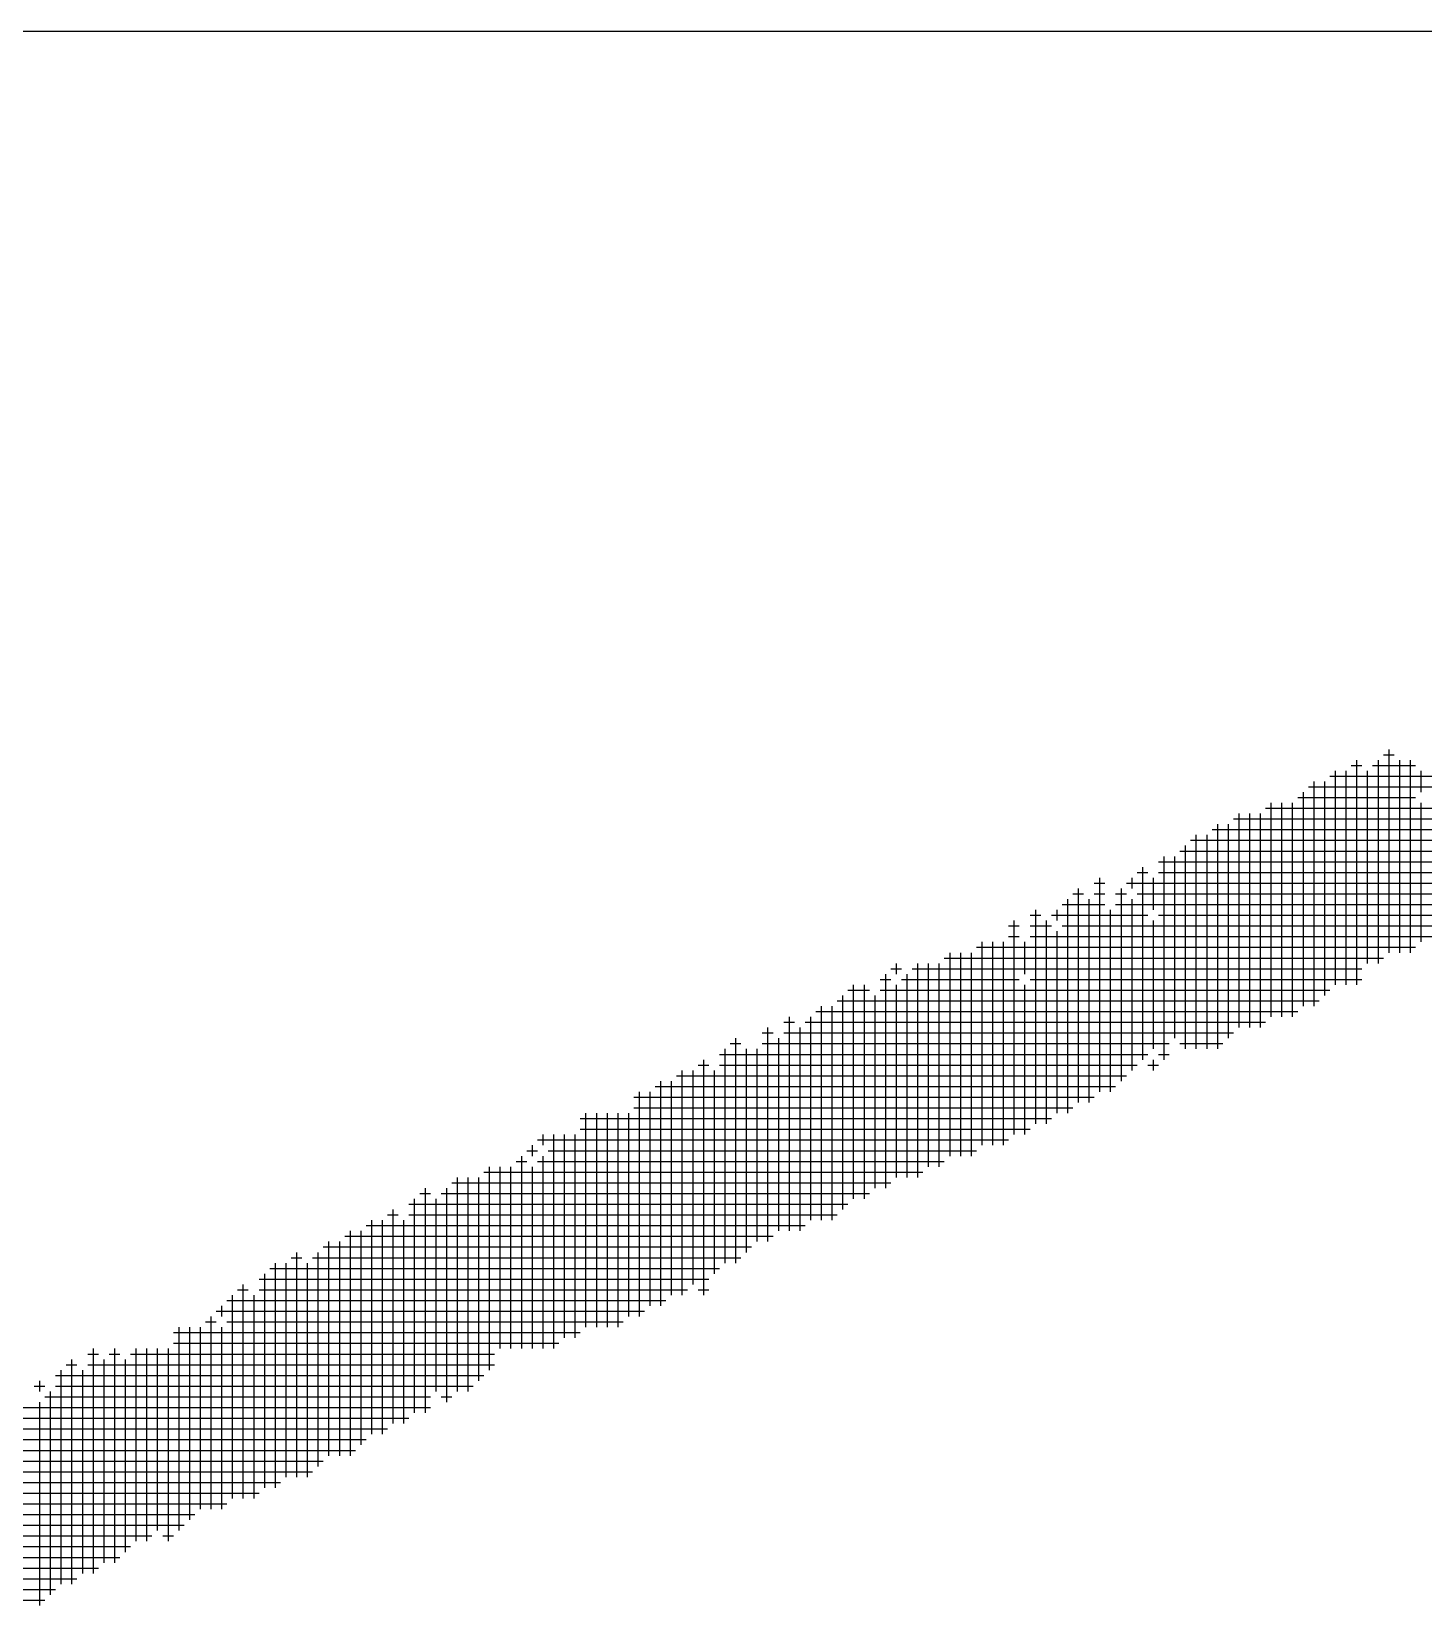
# Model space of a CAD drawing. Header units: feet. Extents: x 0 to 336400, y 0 to 237600.
# Drawn here: x 228810.4 to 229214.7, y 12342.5 to 12800 of the extents above; entities that cross this region are included whole.
import ezdxf
from ezdxf.enums import TextEntityAlignment as Align

# ---------------------------------------------------------------- set-up
doc = ezdxf.new("R2010")
doc.units = ezdxf.units.FT
doc.header["$LTSCALE"] = 2200
doc.header["$MEASUREMENT"] = 0
for name, color, linetype in [('CX-BORD-LIN1', 4, 'CONTINUOUS'), ('CX-BORD-LIN2', 3, 'CONTINUOUS'), ('CX-BORD-TEX2', 7, 'CONTINUOUS'), ('CX-BORD-TEX3', 6, 'CONTINUOUS'), ('CX-MISC', 2, 'CONTINUOUS')]:
    doc.layers.add(name, color=color, linetype=linetype)
doc.styles.add('TB_TEXT', font='')
doc.styles.add('TB_WBTXT', font='')
doc.styles.add('TB_WMTXT', font='')
doc.styles.get('TB_TEXT').set_extended_font_data('DotumChe')
doc.styles.get('TB_WBTXT').set_extended_font_data('Dotum')
doc.styles.get('TB_WMTXT').set_extended_font_data('DotumChe')

# ---------------------------------------------------------------- blocks, each defined once
blk = doc.blocks.new('CXBLKA1-KHCA-1')
at = {"layer": 'CX-BORD-LIN2'}
blk.add_lwpolyline([(558, 12), (270, 12)], dxfattribs=at)
at = {"layer": 'CX-BORD-LIN1', "style": 'TB_TEXT'}
for tag, p in [('TR_RCON5', (342.3033, 33)), ('TR_RCON4', (342.3033, 27)), ('TR_RCON3', (342.3033, 21)), ('TR_RCON2', (342.3033, 15)), ('TR_RCON1', (342.3033, 9))]:
    blk.add_attdef(tag, text='', height=3.5, dxfattribs=at).set_placement(p, align=Align.MIDDLE_LEFT)
for tag, height, p in [('TR_DGN5', 3.5, (451.1185, 33)), ('TR_CHK5', 3.5, (491.1185, 33)), ('TR_RDAT5', 3.5, (317.5, 33)), ('TR_APP5', 3.5, (531.1185, 33)), ('TR_RNUM5', 3, (285.1051, 32.6366)), ('TR_DGN4', 3.5, (451.1185, 27)), ('TR_CHK4', 3.5, (491.1185, 27)), ('TR_RDAT4', 3.5, (317.5, 27)), ('TR_APP4', 3.5, (531.1185, 27)), ('TR_RNUM4', 3, (285.1051, 26.6366)), ('TR_DGN3', 3.5, (451.1185, 21)), ('TR_CHK3', 3.5, (491.1185, 21)), ('TR_RDAT3', 3.5, (317.5, 21)), ('TR_APP3', 3.5, (531.1185, 21)), ('TR_RNUM3', 3, (285.1051, 20.6366)), ('TR_DGN2', 3.5, (451.1185, 15)), ('TR_CHK2', 3.5, (491.1185, 15)), ('TR_RDAT2', 3.5, (317.5, 15)), ('TR_APP2', 3.5, (531.1185, 15)), ('TR_RNUM2', 3, (285.1051, 14.6366)), ('TR_DGN1', 3.5, (451.1185, 9)), ('TR_CHK1', 3.5, (491.1185, 9)), ('TR_RDAT1', 3.5, (317.5, 9)), ('TR_APP1', 3.5, (531.1185, 9)), ('TR_RNUM1', 3, (285.1051, 8.6366))]:
    blk.add_attdef(tag, text='', height=height, dxfattribs=at).set_placement(p, align=Align.MIDDLE_CENTER)
at = {"layer": 'CX-BORD-LIN2', "style": 'TB_TEXT'}
blk.add_attdef('TD_VERSION', text='', height=3, rotation=90, dxfattribs=at).set_placement((800.5, 48.0149), align=Align.MIDDLE_CENTER)
at = {"layer": 'CX-BORD-TEX2', "style": 'TB_WMTXT'}
for tag, height, p in [('TB_CNAME', 5, (15.3448, 531.8324)), ('TB_CSCOP', 4, (16.6346, 523.8324))]:
    blk.add_attdef(tag, text='', height=height, dxfattribs=at).set_placement(p, align=Align.BOTTOM_LEFT)
at = {"layer": 'CX-BORD-TEX2', "style": 'TB_WBTXT'}
for tag, height, p in [('TB_MTITIL', 10, (398, 533.3264)), ('TB_STITL', 7, (398, 518.3264))]:
    blk.add_attdef(tag, text='', height=height, dxfattribs=at).set_placement(p, align=Align.MIDDLE_CENTER)
at = {"layer": 'CX-BORD-TEX3', "style": 'TB_TEXT'}
for tag, height, p in [('TD_LNDST', 4.5, (215, 31.5)), ('TD_DSECT', 4.5, (605.5, 31.5)), ('TD_DDIST', 4.5, (654.5, 31.5)), ('TD_DNAME_TOP', 4.5, (755, 27.957)), ('TD_CSECT', 4.5, (605.5, 22.5)), ('TD_CDIST', 4.5, (654.5, 22.5)), ('TD_DNAME_MAIN', 4.5, (755, 21.4731)), ('TD_DNAME_BOT', 3, (755, 15.2489)), ('TD_HSCAL', 4.5, (620.8841, 13.7484)), ('TD_VSCAL', 4.5, (656.8615, 13.7484)), ('TD_CCOMP', 4.5, (215, 13.5927)), ('TD_CSTEP', 4.5, (250.744, 5.125)), ('TD_FIELD', 4.5, (180, 5.125)), ('TD_DWGNO', 4.5, (755, 5.0017)), ('TD_DWGCODE', 4.5, (637, 4.7908))]:
    blk.add_attdef(tag, text='', height=height, dxfattribs=at).set_placement(p, align=Align.MIDDLE_CENTER)
for tag, height, width, p in [('TD_DCOMP', 4.5, 0.95, (215, 22.5875)), ('TD_CNAME', 5, 0.78, (65, 7.5956))]:
    blk.add_attdef(tag, text='', height=height, dxfattribs=dict(at, width=width)).set_placement(p, align=Align.MIDDLE_CENTER)

msp = doc.modelspace()

# ---------------------------------------------------------------- linework, layer by layer
at = {"layer": 'CX-MISC'}
for p, q in [((229203.06, 12589.82), (229206.17, 12589.82)), ((229204.62, 12591.37), (229204.62, 12532.27)), ((229189.06, 12585.15), (229189.06, 12522.94)), ((229192.17, 12585.15), (229192.17, 12522.94)), ((229193.73, 12586.71), (229196.84, 12586.71)), ((229195.29, 12588.26), (229195.29, 12522.94)), ((229198.4, 12585.15), (229198.4, 12529.16)), ((229199.95, 12586.71), (229212.39, 12586.71)), ((229201.51, 12588.26), (229201.51, 12529.16)), ((229207.73, 12588.26), (229207.73, 12532.27)), ((229210.84, 12588.26), (229210.84, 12532.27)), ((229213.95, 12585.15), (229213.95, 12578.93)), ((229181.29, 12580.48), (229315.04, 12580.48)), ((229182.84, 12582.04), (229182.84, 12516.72)), ((229185.95, 12582.04), (229185.95, 12519.83)), ((229187.51, 12583.6), (229318.15, 12583.6)), ((229170.4, 12575.82), (229170.4, 12513.61)), ((229173.51, 12575.82), (229173.51, 12513.61)), ((229176.62, 12575.82), (229176.62, 12513.61)), ((229178.18, 12577.37), (229212.39, 12577.37)), ((229179.73, 12578.93), (229179.73, 12516.72)), ((229213.95, 12575.82), (229213.95, 12535.38)), ((229159.52, 12571.15), (229296.37, 12571.15)), ((229161.07, 12572.71), (229161.07, 12510.5)), ((229164.18, 12572.71), (229164.18, 12510.5)), ((229167.29, 12572.71), (229167.29, 12510.5)), ((229168.85, 12574.26), (229305.7, 12574.26)), ((229148.63, 12566.49), (229148.63, 12504.28)), ((229151.74, 12566.49), (229151.74, 12504.28)), ((229153.29, 12568.04), (229290.15, 12568.04)), ((229154.85, 12569.6), (229154.85, 12504.28)), ((229157.96, 12569.6), (229157.96, 12507.39)), ((229145.52, 12563.38), (229145.52, 12504.28)), ((229147.07, 12564.93), (229283.93, 12564.93)), ((229137.74, 12558.71), (229271.49, 12558.71)), ((229139.3, 12560.27), (229139.3, 12501.17)), ((229142.41, 12560.27), (229142.41, 12507.39)), ((229143.96, 12561.82), (229277.71, 12561.82)), ((229120.64, 12554.05), (229120.64, 12491.84)), ((229129.97, 12554.05), (229129.97, 12550.94)), ((229131.52, 12555.6), (229134.63, 12555.6)), ((229133.08, 12557.16), (229133.08, 12501.17)), ((229136.19, 12554.05), (229136.19, 12544.72)), ((229137.74, 12555.6), (229265.27, 12555.6)), ((229112.86, 12549.38), (229115.97, 12549.38)), ((229114.41, 12550.94), (229114.41, 12488.73)), ((229119.08, 12552.49), (229122.19, 12552.49)), ((229119.08, 12549.38), (229122.19, 12549.38)), ((229125.3, 12549.38), (229128.41, 12549.38)), ((229126.86, 12550.94), (229126.86, 12494.95)), ((229128.41, 12552.49), (229255.94, 12552.49)), ((229131.52, 12549.38), (229246.61, 12549.38)), ((229101.97, 12544.72), (229101.97, 12482.51)), ((229108.19, 12544.72), (229108.19, 12541.6)), ((229109.75, 12546.27), (229122.19, 12546.27)), ((229111.3, 12547.83), (229111.3, 12485.62)), ((229117.53, 12547.83), (229117.53, 12488.73)), ((229123.75, 12544.72), (229123.75, 12491.84)), ((229125.3, 12546.27), (229237.28, 12546.27)), ((229129.97, 12547.83), (229129.97, 12498.06)), ((229094.2, 12540.05), (229097.31, 12540.05)), ((229095.75, 12541.6), (229095.75, 12479.4)), ((229100.42, 12543.16), (229103.53, 12543.16)), ((229100.42, 12540.05), (229106.64, 12540.05)), ((229105.08, 12541.6), (229105.08, 12482.51)), ((229106.64, 12543.16), (229134.63, 12543.16)), ((229109.75, 12540.05), (229221.72, 12540.05)), ((229136.19, 12541.6), (229136.19, 12504.28)), ((229137.74, 12543.16), (229231.05, 12543.16)), ((229086.42, 12535.38), (229086.42, 12476.29)), ((229089.53, 12535.38), (229089.53, 12476.29)), ((229092.64, 12535.38), (229092.64, 12476.29)), ((229094.2, 12536.94), (229097.31, 12536.94)), ((229098.86, 12535.38), (229098.86, 12526.05)), ((229100.42, 12536.94), (229218.61, 12536.94)), ((229108.19, 12538.49), (229108.19, 12485.62)), ((229075.53, 12530.72), (229203.06, 12530.72)), ((229077.09, 12532.27), (229077.09, 12473.18)), ((229080.2, 12532.27), (229080.2, 12473.18)), ((229083.31, 12532.27), (229083.31, 12473.18)), ((229084.87, 12533.83), (229212.39, 12533.83)), ((229058.43, 12526.05), (229058.43, 12463.84)), ((229059.98, 12527.61), (229063.09, 12527.61)), ((229061.54, 12529.16), (229061.54, 12526.05)), ((229064.65, 12526.05), (229064.65, 12466.96)), ((229066.2, 12527.61), (229196.84, 12527.61)), ((229067.76, 12529.16), (229067.76, 12466.96)), ((229070.87, 12529.16), (229070.87, 12470.07)), ((229073.98, 12529.16), (229073.98, 12470.07)), ((229047.54, 12521.39), (229053.76, 12521.39)), ((229049.1, 12522.94), (229049.1, 12460.73)), ((229052.21, 12522.94), (229052.21, 12460.73)), ((229056.87, 12524.5), (229059.98, 12524.5)), ((229056.87, 12521.39), (229187.51, 12521.39)), ((229061.54, 12522.94), (229061.54, 12466.96)), ((229063.09, 12524.5), (229097.31, 12524.5)), ((229098.86, 12522.94), (229098.86, 12479.4)), ((229100.42, 12524.5), (229196.84, 12524.5)), ((229039.77, 12516.72), (229039.77, 12454.51)), ((229042.88, 12516.72), (229042.88, 12454.51)), ((229044.43, 12518.28), (229184.4, 12518.28)), ((229045.99, 12519.83), (229045.99, 12457.62)), ((229055.32, 12519.83), (229055.32, 12463.84)), ((229028.88, 12512.06), (229031.99, 12512.06)), ((229030.43, 12513.61), (229030.43, 12451.4)), ((229035.1, 12512.06), (229168.85, 12512.06)), ((229036.65, 12513.61), (229036.65, 12454.51)), ((229038.21, 12515.17), (229178.18, 12515.17)), ((229014.88, 12507.39), (229014.88, 12442.07)), ((229022.66, 12508.95), (229025.77, 12508.95)), ((229024.21, 12510.5), (229024.21, 12448.29)), ((229027.32, 12507.39), (229027.32, 12451.4)), ((229028.88, 12508.95), (229159.52, 12508.95)), ((229033.54, 12510.5), (229033.54, 12451.4)), ((229010.22, 12502.72), (229134.63, 12502.72)), ((229011.77, 12504.28), (229011.77, 12442.07)), ((229013.33, 12505.84), (229016.44, 12505.84)), ((229017.99, 12504.28), (229017.99, 12445.18)), ((229021.1, 12504.28), (229021.1, 12448.29)), ((229022.66, 12505.84), (229140.85, 12505.84)), ((229137.74, 12502.72), (229140.85, 12502.72)), ((229143.96, 12505.84), (229156.41, 12505.84)), ((228999.33, 12498.06), (228999.33, 12432.74)), ((229002.44, 12498.06), (229002.44, 12435.85)), ((229004, 12499.61), (229007.11, 12499.61)), ((229005.55, 12501.17), (229005.55, 12432.74)), ((229008.66, 12498.06), (229008.66, 12438.96)), ((229010.22, 12499.61), (229131.52, 12499.61)), ((229134.63, 12499.61), (229137.74, 12499.61)), ((229136.19, 12501.17), (229136.19, 12498.06)), ((228991.55, 12493.39), (229125.3, 12493.39)), ((228993.11, 12494.95), (228993.11, 12429.63)), ((228996.22, 12494.95), (228996.22, 12432.74)), ((228997.77, 12496.5), (229128.41, 12496.5)), ((228985.33, 12490.28), (229119.08, 12490.28)), ((228986.89, 12491.84), (228986.89, 12426.52)), ((228990, 12491.84), (228990, 12429.63)), ((228971.34, 12485.62), (228971.34, 12423.41)), ((228974.45, 12485.62), (228974.45, 12423.41)), ((228977.56, 12485.62), (228977.56, 12423.41)), ((228980.67, 12485.62), (228980.67, 12423.41)), ((228983.78, 12485.62), (228983.78, 12426.52)), ((228985.33, 12487.17), (229112.86, 12487.17)), ((228969.78, 12484.06), (229106.64, 12484.06)), ((228969.78, 12480.95), (229100.42, 12480.95)), ((228955.78, 12476.29), (228955.78, 12473.18)), ((228957.34, 12477.84), (229094.2, 12477.84)), ((228958.89, 12479.4), (228958.89, 12476.29)), ((228962.01, 12479.4), (228962.01, 12417.19)), ((228965.12, 12479.4), (228965.12, 12420.3)), ((228968.23, 12479.4), (228968.23, 12420.3)), ((228951.12, 12471.62), (228954.23, 12471.62)), ((228952.67, 12473.18), (228952.67, 12417.19)), ((228954.23, 12474.73), (228957.34, 12474.73)), ((228957.34, 12471.62), (229075.53, 12471.62)), ((228958.89, 12473.18), (228958.89, 12417.19)), ((228960.45, 12474.73), (229084.87, 12474.73)), ((228934.01, 12466.96), (228934.01, 12404.75)), ((228937.12, 12466.96), (228937.12, 12404.75)), ((228940.23, 12466.96), (228940.23, 12407.86)), ((228941.79, 12468.51), (229069.31, 12468.51)), ((228943.34, 12470.07), (228943.34, 12410.97)), ((228946.45, 12470.07), (228946.45, 12417.19)), ((228949.56, 12470.07), (228949.56, 12417.19)), ((228955.78, 12470.07), (228955.78, 12417.19)), ((228923.13, 12462.29), (228926.24, 12462.29)), ((228924.68, 12463.84), (228924.68, 12398.53)), ((228929.35, 12462.29), (229053.76, 12462.29)), ((228930.9, 12463.84), (228930.9, 12401.64)), ((228932.46, 12465.4), (229059.98, 12465.4)), ((228915.35, 12457.62), (228915.35, 12395.42)), ((228920.01, 12459.18), (229047.54, 12459.18)), ((228921.57, 12460.73), (228921.57, 12398.53)), ((228927.79, 12460.73), (228927.79, 12404.75)), ((228907.57, 12452.96), (229035.1, 12452.96)), ((228909.13, 12454.51), (228909.13, 12392.31)), ((228912.24, 12454.51), (228912.24, 12392.31)), ((228913.79, 12456.07), (228916.9, 12456.07)), ((228918.46, 12454.51), (228918.46, 12395.42)), ((228920.01, 12456.07), (229044.43, 12456.07)), ((228896.69, 12448.29), (228896.69, 12386.08)), ((228899.8, 12448.29), (228899.8, 12386.08)), ((228901.35, 12449.85), (229025.77, 12449.85)), ((228902.91, 12451.4), (228902.91, 12386.08)), ((228906.02, 12451.4), (228906.02, 12389.2)), ((228885.8, 12443.63), (228888.91, 12443.63)), ((228887.36, 12445.18), (228887.36, 12379.86)), ((228892.02, 12443.63), (229016.44, 12443.63)), ((228893.58, 12445.18), (228893.58, 12382.97)), ((228895.13, 12446.74), (229019.55, 12446.74)), ((228878.02, 12438.96), (228878.02, 12376.75)), ((228879.58, 12440.52), (229010.22, 12440.52)), ((228881.13, 12442.07), (228881.13, 12376.75)), ((228884.25, 12442.07), (228884.25, 12379.86)), ((228890.47, 12442.07), (228890.47, 12379.86)), ((228870.25, 12434.3), (228873.36, 12434.3)), ((228871.8, 12435.85), (228871.8, 12373.64)), ((228876.47, 12437.41), (229007.11, 12437.41)), ((228876.47, 12434.3), (229000.89, 12434.3)), ((229004, 12434.3), (229007.11, 12434.3)), ((228865.58, 12429.63), (228865.58, 12426.52)), ((228867.14, 12431.19), (228994.66, 12431.19)), ((228868.69, 12432.74), (228868.69, 12373.64)), ((228874.91, 12432.74), (228874.91, 12373.64)), ((228860.92, 12424.96), (228864.03, 12424.96)), ((228862.47, 12426.52), (228862.47, 12370.53)), ((228864.03, 12428.08), (228988.44, 12428.08)), ((228867.14, 12424.96), (228982.22, 12424.96)), ((228851.59, 12421.85), (228969.78, 12421.85)), ((228853.14, 12423.41), (228853.14, 12364.31)), ((228856.25, 12423.41), (228856.25, 12367.42)), ((228859.36, 12423.41), (228859.36, 12370.53)), ((228865.58, 12423.41), (228865.58, 12370.53)), ((228826.7, 12415.63), (228829.81, 12415.63)), ((228828.26, 12417.19), (228828.26, 12351.87)), ((228832.92, 12415.63), (228836.03, 12415.63)), ((228834.48, 12417.19), (228834.48, 12354.98)), ((228839.14, 12415.63), (228944.9, 12415.63)), ((228840.7, 12417.19), (228840.7, 12361.2)), ((228843.81, 12417.19), (228843.81, 12361.2)), ((228846.92, 12417.19), (228846.92, 12364.31)), ((228850.03, 12417.19), (228850.03, 12361.2)), ((228851.59, 12418.74), (228963.56, 12418.74)), ((228818.93, 12410.97), (228818.93, 12348.76)), ((228820.48, 12412.52), (228823.59, 12412.52)), ((228822.04, 12414.08), (228822.04, 12348.76)), ((228825.15, 12410.97), (228825.15, 12351.87)), ((228826.7, 12412.52), (228944.9, 12412.52)), ((228831.37, 12414.08), (228831.37, 12354.98)), ((228837.59, 12414.08), (228837.59, 12358.09)), ((228812.71, 12407.86), (228812.71, 12404.75)), ((228817.37, 12409.41), (228941.79, 12409.41)), ((228811.15, 12406.3), (228814.26, 12406.3)), ((228814.26, 12403.19), (228926.24, 12403.19)), ((228815.82, 12404.75), (228815.82, 12345.65)), ((228817.37, 12406.3), (228938.68, 12406.3)), ((228929.35, 12403.19), (228932.46, 12403.19)), ((228801.82, 12400.08), (228926.24, 12400.08)), ((228812.71, 12401.64), (228812.71, 12342.54)), ((228789.38, 12393.86), (228913.79, 12393.86)), ((228792.49, 12396.97), (228920.01, 12396.97)), ((228783.16, 12390.75), (228907.57, 12390.75)), ((228767.61, 12384.53), (228895.13, 12384.53)), ((228780.05, 12387.64), (228904.46, 12387.64)), ((228761.38, 12381.42), (228892.02, 12381.42)), ((228752.05, 12378.31), (228882.69, 12378.31)), ((228752.05, 12375.2), (228876.47, 12375.2)), ((228742.72, 12372.09), (228867.14, 12372.09)), ((228727.17, 12365.87), (228854.7, 12365.87)), ((228733.39, 12368.98), (228857.81, 12368.98)), ((228724.06, 12362.76), (228845.37, 12362.76)), ((228848.48, 12362.76), (228851.59, 12362.76)), ((228671.18, 12359.65), (228839.14, 12359.65)), ((228671.18, 12356.54), (228836.03, 12356.54)), ((228677.4, 12353.43), (228829.81, 12353.43)), ((228680.51, 12350.32), (228823.59, 12350.32)), ((228683.62, 12347.2), (228817.37, 12347.2)), ((228686.73, 12344.09), (228814.26, 12344.09))]:
    msp.add_line(p, q, dxfattribs=at)

# ---------------------------------------------------------------- block references
at = {"layer": 'CX-MISC', "xscale": 400, "yscale": 400, "zscale": 400}
msp.add_blockref('CXBLKA1-KHCA-1', (10000, 8000), dxfattribs=at)

doc.saveas('drawing.dxf')
